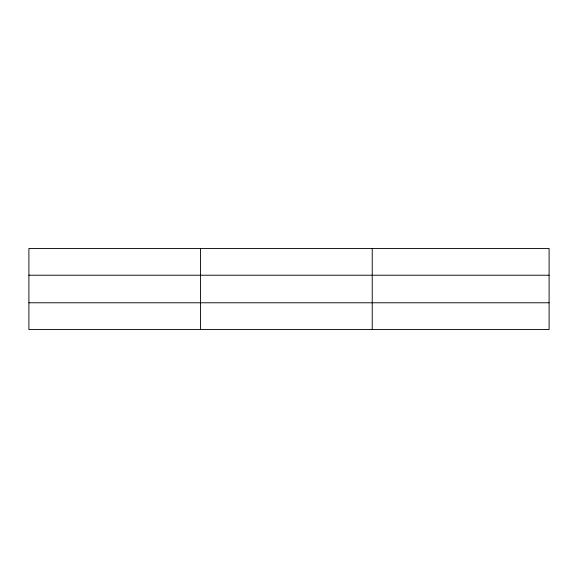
<?xml version="1.0" encoding="UTF-8"?>
<svg xmlns="http://www.w3.org/2000/svg" width="578" height="578" viewBox="0 0 578 578"><rect width="100%" height="100%" fill="white"/><g stroke="black" fill="none" stroke-linecap="round" stroke-linejoin="round"><path stroke-width="0.87" d="M200.566 329.518L200.566 248.482M372.232 329.518L372.232 248.482M549.1 275.222L549.1 248.482L28.9 248.482L28.9 329.518L549.1 329.518L549.1 275.222L28.9 275.222M28.9 302.778L549.1 302.778"/></g></svg>
